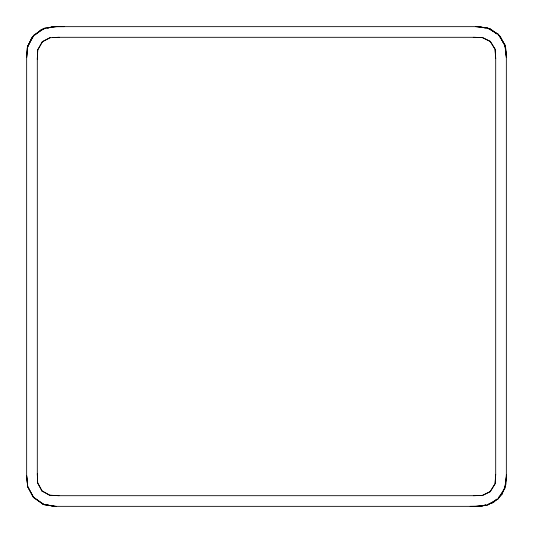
<?xml version="1.0" encoding="UTF-8"?>
<svg xmlns="http://www.w3.org/2000/svg" width="533" height="533" viewBox="0 0 533 533"><rect width="100%" height="100%" fill="white"/><g stroke="black" fill="none" stroke-linecap="round" stroke-linejoin="round"><path stroke-width="0.8" d="M37.31 59.216L37.69 49.989L42.473 41.601L50.375 37.583M506.35 474.843L505.93 484.257L502.086 494.124L498.548 497.496L502.086 494.124M495.69 474.317L495.15 483.564L490.16 491.692L482.252 495.457L473.371 495.69M26.65 57.357L27.776 46.071L34.005 35.011L44.865 28.129L56.478 26.65M506.35 476.582L504.871 488.135L498.049 498.948L487.042 505.191L475.762 506.35M27.743 46.198L33.439 35.704L43.806 28.429L55.325 26.65M42.473 41.601L37.77 49.729L37.31 58.95L37.31 474.024L37.71 483.085L42.027 491.033L49.955 495.297L59.023 495.69M490.16 491.692L495.064 483.857L495.69 474.643L495.69 58.29L495.05 49.089L490.34 41.447L482.198 37.537L473.297 37.31M33.466 36.351L31.667 37.89L27.256 47.883L26.65 57.557L27.41 47.364L32.36 37.037L33.612 36.017M36.464 33.786L41.254 29.681L42.827 29.275M34.872 35.005L41.787 29.402L44.112 28.855M42.207 41.821L49.882 37.723L58.843 37.31L473.65 37.31L482.612 37.577L490.34 41.447M490.333 491.553L482.658 495.41L473.724 495.69L58.61 495.69L49.529 495.177L41.894 490.88M470.153 506.35L481.705 506.163L485.576 504.951M488.654 503.985L493.272 502.532L496.796 499.168L493.258 502.539L489.407 503.745M481.705 506.163L485.556 504.958M47.557 28.076L53.067 26.67L64.2 26.65M47.977 27.936L53.393 26.65L478.481 26.65L482.385 27.39L478.434 26.65M52.8 37.51L59.263 37.31M26.65 475.976L27.676 486.569L33.126 496.909L42.867 504.158L54.353 506.35L476.669 506.35L487.722 504.991L498.295 498.748L504.818 488.335L506.35 477.042L506.35 55.805L504.831 44.719L498.382 34.325L487.755 28.016L476.509 26.65M475.683 26.65L487.022 27.803L498.069 34.065L504.871 44.852L506.35 56.371M56.165 506.35L44.525 504.778L33.799 497.735L27.723 486.722L26.65 475.782M55.092 506.35L43.593 504.504L33.326 497.156L27.703 486.656L26.65 475.489M485.476 27.976L483.911 27.683L485.503 27.983M42.867 504.158L54.406 506.35M495.81 33.146L490.187 28.875L487.042 28.276L490.187 28.875L497.042 34.079M498.935 35.518L500.181 36.471L503.765 43.659M498.915 35.504L500.167 36.451L505.57 47.284L506.35 57.564L505.564 47.264L504.485 45.105M490.153 41.301L495.137 49.389L495.69 58.623M42.027 491.033L37.63 482.791L37.31 473.777M26.65 57.118L26.65 475.996"/></g></svg>
